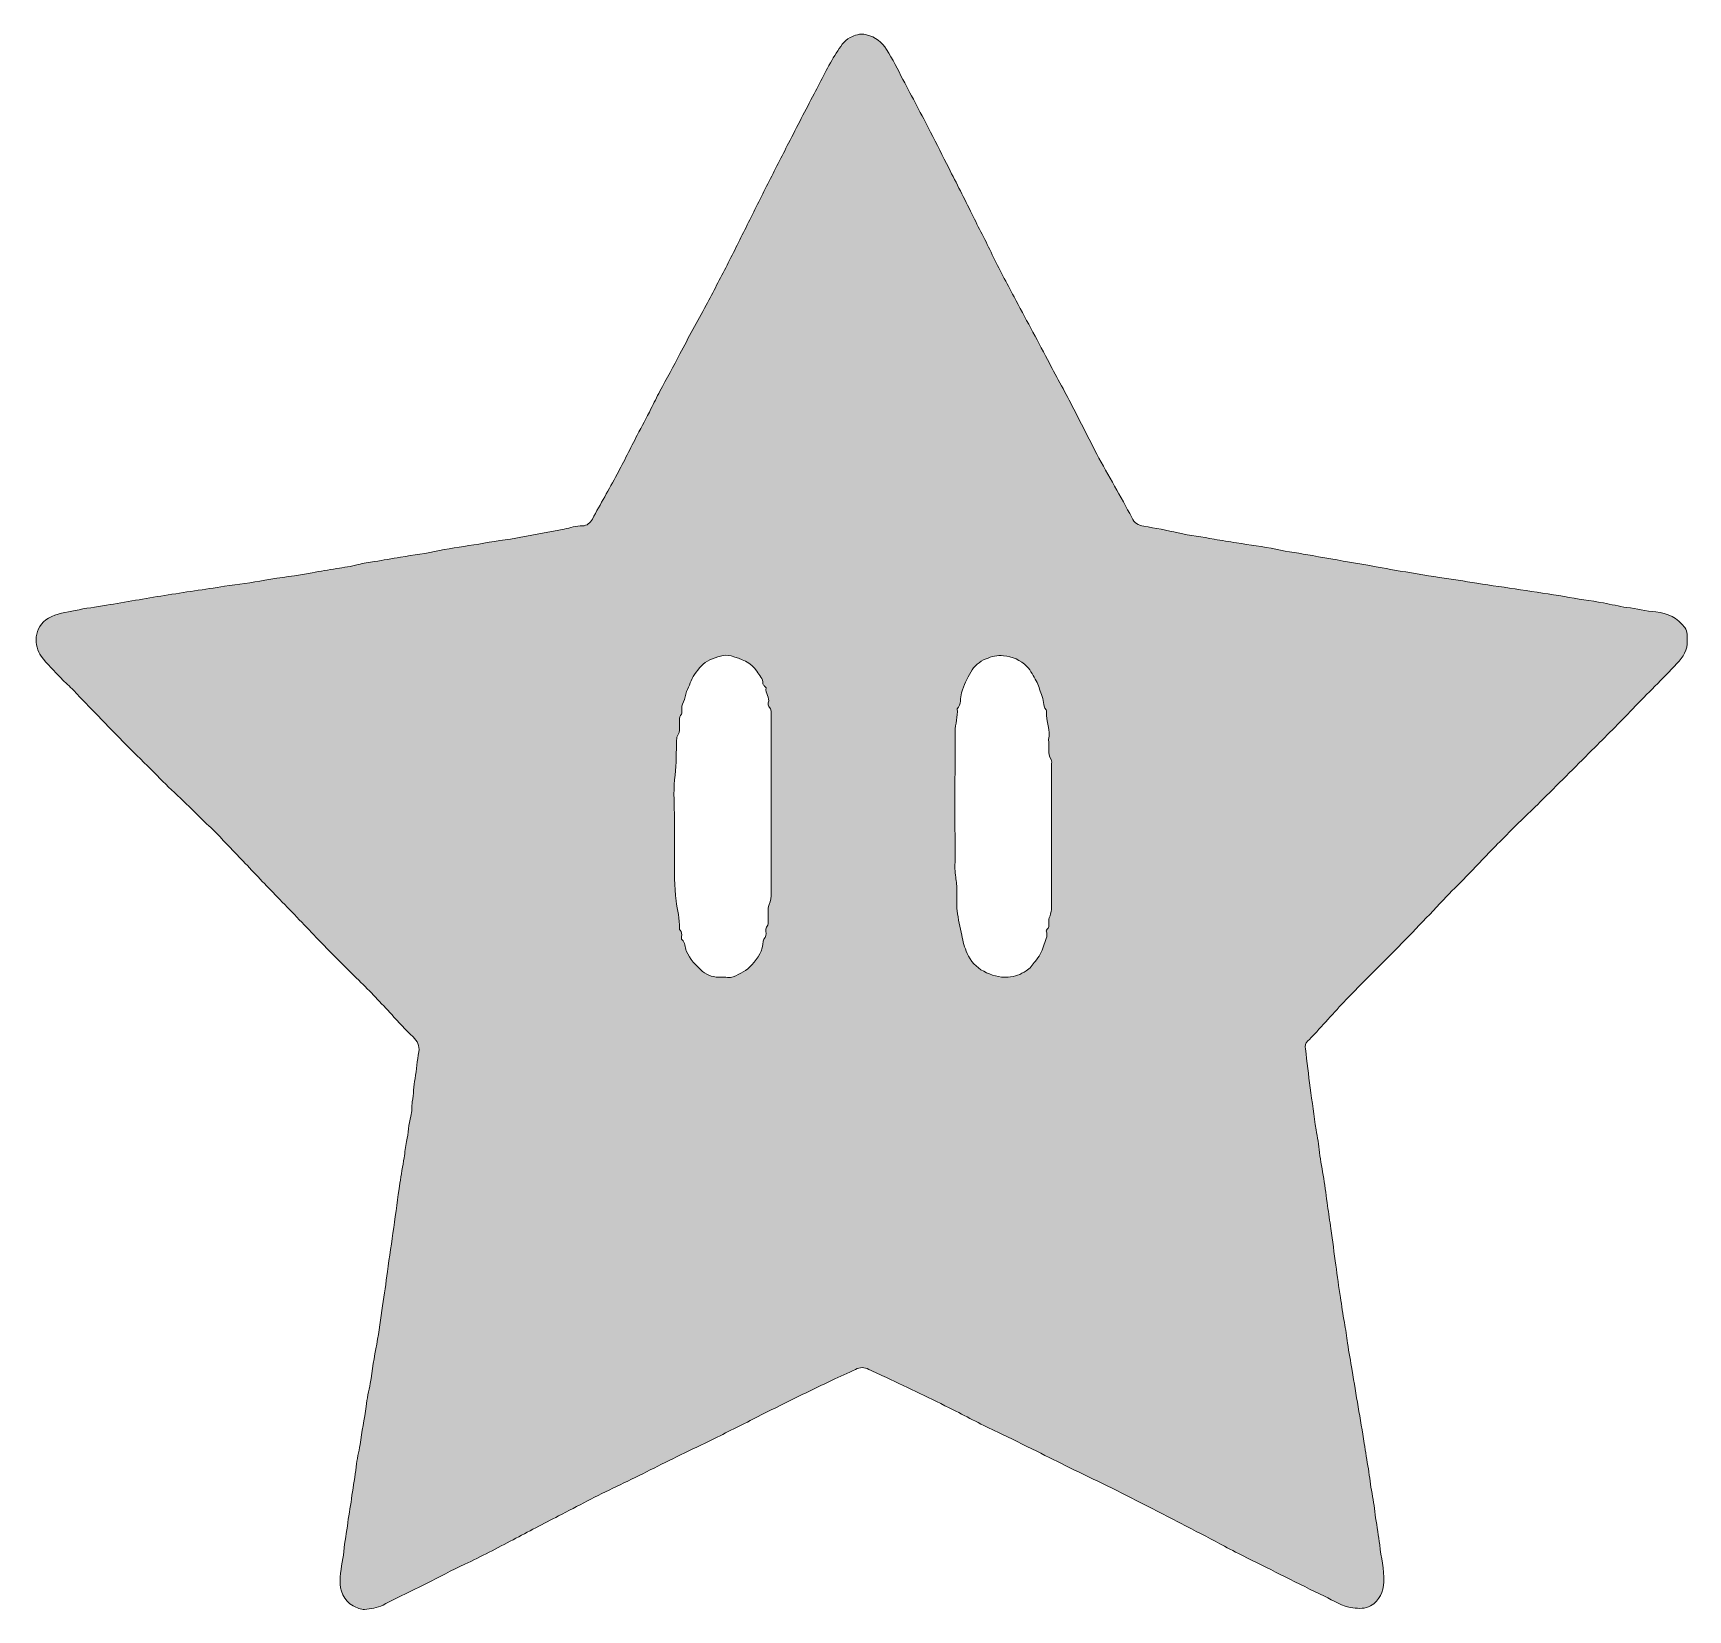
# Model space of a CAD drawing. Header units: inches. Extents: x 2.01 to 6.02, y -5.9 to -2.08.
import ezdxf

# ---------------------------------------------------------------- set-up
doc = ezdxf.new("R2010")
doc.units = ezdxf.units.IN
doc.header["$MEASUREMENT"] = 0
doc.layers.add('Layer 1', color=7, linetype='Continuous', lineweight=0)

msp = doc.modelspace()

# ---------------------------------------------------------------- hatches: boundary and pattern name
at = {"layer": 'Layer 1', "true_color": 0xa0a0a0, "transparency": 33554687}
h = msp.add_hatch(color=253, dxfattribs=at)
h.dxf.hatch_style = 2
edge = h.paths.add_edge_path()
edge.add_spline(control_points=[(3.7988, -3.9529), (3.7988, -3.8811), (3.7988, -3.8092), (3.7988, -3.7374), (3.7988, -3.7291), (3.7993, -3.7206), (3.7932, -3.7137), (3.7911, -3.7113), (3.7906, -3.7077), (3.7916, -3.705), (3.7962, -3.692), (3.783, -3.6816), (3.7864, -3.6687), (3.7867, -3.6676), (3.7841, -3.6657), (3.7827, -3.6643), (3.7811, -3.6627), (3.7787, -3.6616), (3.7788, -3.6588), (3.7791, -3.6462), (3.7696, -3.6375), (3.7638, -3.6285), (3.7498, -3.6069), (3.7257, -3.5979), (3.7021, -3.5912), (3.6843, -3.586), (3.6669, -3.5937), (3.6503, -3.601), (3.6336, -3.6083), (3.6229, -3.6211), (3.6131, -3.636), (3.6045, -3.6492), (3.6001, -3.6637), (3.5937, -3.6776), (3.59, -3.6859), (3.5902, -3.6951), (3.5863, -3.7026), (3.5827, -3.7096), (3.5815, -3.7161), (3.5819, -3.7235), (3.5821, -3.7265), (3.5828, -3.7305), (3.5812, -3.7323), (3.5742, -3.7409), (3.577, -3.7507), (3.5764, -3.7601), (3.576, -3.7673), (3.5785, -3.7751), (3.5735, -3.7815), (3.5701, -3.7858), (3.5697, -3.7905), (3.5695, -3.7955), (3.568, -3.8236), (3.5701, -3.8516), (3.5659, -3.8799), (3.5615, -3.9104), (3.5635, -3.9419), (3.5643, -3.973), (3.5659, -4.0435), (3.5608, -4.114), (3.5684, -4.1846), (3.5708, -4.2069), (3.5779, -4.2287), (3.5763, -4.2514), (3.5762, -4.2529), (3.5769, -4.255), (3.578, -4.2559), (3.5826, -4.2602), (3.582, -4.2654), (3.5817, -4.2708), (3.5815, -4.2734), (3.581, -4.2773), (3.5824, -4.2785), (3.5907, -4.2857), (3.5893, -4.2968), (3.5929, -4.3056), (3.6014, -4.3266), (3.6165, -4.3417), (3.6326, -4.3556), (3.6449, -4.3663), (3.6609, -4.3705), (3.6778, -4.3693), (3.6874, -4.3687), (3.6983, -4.3721), (3.7066, -4.3687), (3.7232, -4.362), (3.7395, -4.3536), (3.752, -4.3396), (3.7667, -4.323), (3.7787, -4.3054), (3.7794, -4.2822), (3.7795, -4.2807), (3.7801, -4.2786), (3.7811, -4.2777), (3.787, -4.2725), (3.7864, -4.2658), (3.786, -4.2591), (3.7857, -4.2555), (3.7851, -4.2512), (3.7875, -4.2484), (3.7924, -4.2426), (3.7912, -4.236), (3.7916, -4.2294), (3.7922, -4.2175), (3.789, -4.2052), (3.7937, -4.1937), (3.7975, -4.1845), (3.7989, -4.1752), (3.7988, -4.1654), (3.7987, -4.0945), (3.7988, -4.0237), (3.7988, -3.9529)], knot_values=[0, 0, 0, 0, 1, 1, 1, 2, 2, 2, 3, 3, 3, 4, 4, 4, 5, 5, 5, 6, 6, 6, 7, 7, 7, 8, 8, 8, 9, 9, 9, 10, 10, 10, 11, 11, 11, 12, 12, 12, 13, 13, 13, 14, 14, 14, 15, 15, 15, 16, 16, 16, 17, 17, 17, 18, 18, 18, 19, 19, 19, 20, 20, 20, 21, 21, 21, 22, 22, 22, 23, 23, 23, 24, 24, 24, 25, 25, 25, 26, 26, 26, 27, 27, 27, 28, 28, 28, 29, 29, 29, 30, 30, 30, 31, 31, 31, 32, 32, 32, 33, 33, 33, 34, 34, 34, 35, 35, 35, 36, 36, 36, 37, 37, 37, 37], degree=3, periodic=0)
edge = h.paths.add_edge_path()
edge.add_spline(control_points=[(4.4708, -3.794), (4.4757, -3.7724), (4.4643, -3.7496), (4.4655, -3.7259), (4.4656, -3.7246), (4.4652, -3.7231), (4.4644, -3.7221), (4.4561, -3.711), (4.4593, -3.6966), (4.4534, -3.6846), (4.4482, -3.6741), (4.4473, -3.6611), (4.4409, -3.6516), (4.4332, -3.6402), (4.4287, -3.6274), (4.4182, -3.6168), (4.4018, -3.6001), (4.3831, -3.5933), (4.3614, -3.5906), (4.3464, -3.5887), (4.3326, -3.5927), (4.3191, -3.5983), (4.3031, -3.6049), (4.2899, -3.6163), (4.282, -3.6304), (4.2734, -3.646), (4.265, -3.6621), (4.2599, -3.6802), (4.2562, -3.6931), (4.2597, -3.7085), (4.2492, -3.7194), (4.2513, -3.7382), (4.2444, -3.7562), (4.2443, -3.7746), (4.2437, -3.8785), (4.2439, -3.9824), (4.244, -4.0864), (4.244, -4.1), (4.2432, -4.1139), (4.2456, -4.1272), (4.2476, -4.1385), (4.2487, -4.1496), (4.2487, -4.1609), (4.2487, -4.177), (4.2475, -4.1932), (4.2492, -4.209), (4.2514, -4.2287), (4.2564, -4.248), (4.2601, -4.2675), (4.2631, -4.283), (4.2673, -4.2977), (4.2734, -4.312), (4.2815, -4.3311), (4.2955, -4.3457), (4.3134, -4.3553), (4.3315, -4.365), (4.351, -4.3711), (4.3726, -4.3696), (4.389, -4.3685), (4.4029, -4.3629), (4.4165, -4.3545), (4.4261, -4.3486), (4.4312, -4.3392), (4.4381, -4.3314), (4.4476, -4.3207), (4.4549, -4.3077), (4.4585, -4.2941), (4.4616, -4.2821), (4.4702, -4.2707), (4.4651, -4.257), (4.4648, -4.2562), (4.466, -4.2544), (4.4669, -4.2536), (4.4717, -4.2497), (4.4715, -4.2445), (4.4714, -4.239), (4.4712, -4.2347), (4.4705, -4.2298), (4.4722, -4.2261), (4.4782, -4.2125), (4.478, -4.1982), (4.478, -4.1839), (4.4781, -4.0743), (4.4781, -3.9647), (4.478, -3.8551), (4.478, -3.8508), (4.4788, -3.8456), (4.4768, -3.8423), (4.4679, -3.8277), (4.4723, -3.8117), (4.4708, -3.794)], knot_values=[0, 0, 0, 0, 1, 1, 1, 2, 2, 2, 3, 3, 3, 4, 4, 4, 5, 5, 5, 6, 6, 6, 7, 7, 7, 8, 8, 8, 9, 9, 9, 10, 10, 10, 11, 11, 11, 12, 12, 12, 13, 13, 13, 14, 14, 14, 15, 15, 15, 16, 16, 16, 17, 17, 17, 18, 18, 18, 19, 19, 19, 20, 20, 20, 21, 21, 21, 22, 22, 22, 23, 23, 23, 24, 24, 24, 25, 25, 25, 26, 26, 26, 27, 27, 27, 28, 28, 28, 29, 29, 29, 30, 30, 30, 30], degree=3, periodic=0)
edge = h.paths.add_edge_path()
edge.add_spline(control_points=[(2.7544, -5.8325), (2.7544, -5.8067), (2.761, -5.7841), (2.7633, -5.761), (2.7656, -5.7375), (2.7701, -5.7143), (2.7731, -5.6909), (2.7759, -5.6689), (2.7804, -5.647), (2.7832, -5.6249), (2.7861, -5.6018), (2.7912, -5.5791), (2.793, -5.5558), (2.7945, -5.5377), (2.8006, -5.5201), (2.8027, -5.502), (2.8064, -5.471), (2.8136, -5.4405), (2.8172, -5.4095), (2.8193, -5.3907), (2.8243, -5.3724), (2.8274, -5.3537), (2.8327, -5.322), (2.8366, -5.2899), (2.843, -5.2584), (2.8493, -5.2277), (2.8527, -5.1966), (2.8575, -5.1658), (2.8618, -5.1383), (2.8653, -5.1105), (2.8689, -5.0829), (2.8737, -5.0473), (2.8794, -5.0119), (2.8844, -4.9764), (2.8895, -4.9406), (2.894, -4.9047), (2.8992, -4.869), (2.9022, -4.8483), (2.9062, -4.8277), (2.9095, -4.8071), (2.9116, -4.7939), (2.912, -4.7805), (2.9152, -4.7676), (2.9202, -4.7474), (2.9199, -4.7263), (2.9258, -4.7062), (2.9291, -4.6952), (2.9272, -4.6829), (2.9292, -4.6715), (2.9326, -4.6528), (2.9326, -4.6337), (2.9359, -4.6151), (2.9397, -4.5936), (2.9411, -4.5717), (2.945, -4.5502), (2.9478, -4.5352), (2.9415, -4.5246), (2.9311, -4.5144), (2.9132, -4.497), (2.8962, -4.4787), (2.8794, -4.4602), (2.8537, -4.4318), (2.8271, -4.4042), (2.7999, -4.3772), (2.7653, -4.3428), (2.7303, -4.3088), (2.6967, -4.2734), (2.6655, -4.2405), (2.6341, -4.2077), (2.6024, -4.1753), (2.5744, -4.1466), (2.5472, -4.1173), (2.5193, -4.0885), (2.4979, -4.0662), (2.477, -4.0434), (2.4554, -4.0214), (2.4428, -4.0086), (2.4293, -3.9965), (2.4166, -3.9837), (2.3798, -3.9466), (2.3406, -3.9118), (2.3044, -3.8742), (2.2824, -3.8514), (2.2588, -3.8302), (2.237, -3.8073), (2.2143, -3.7834), (2.1904, -3.7605), (2.168, -3.7364), (2.1487, -3.7157), (2.128, -3.6964), (2.1091, -3.6752), (2.0996, -3.6646), (2.0879, -3.6559), (2.0783, -3.6452), (2.0625, -3.6274), (2.0447, -3.6115), (2.0304, -3.5921), (2.0122, -3.5676), (2.0107, -3.521), (2.0481, -3.4995), (2.0686, -3.4876), (2.0907, -3.4856), (2.1126, -3.481), (2.1376, -3.4758), (2.163, -3.4726), (2.1882, -3.4684), (2.2351, -3.4605), (2.2819, -3.4522), (2.3288, -3.4447), (2.3773, -3.4369), (2.426, -3.4301), (2.4746, -3.4225), (2.5071, -3.4175), (2.54, -3.4139), (2.5722, -3.4078), (2.6104, -3.4006), (2.6491, -3.3974), (2.6871, -3.3895), (2.7064, -3.3856), (2.7265, -3.383), (2.7461, -3.3795), (2.7632, -3.3764), (2.7807, -3.3745), (2.7978, -3.3699), (2.8106, -3.3664), (2.8245, -3.365), (2.8379, -3.3627), (2.8588, -3.359), (2.8798, -3.3556), (2.9007, -3.352), (2.9321, -3.3468), (2.9638, -3.3426), (2.995, -3.336), (3.0265, -3.3294), (3.0585, -3.3255), (3.0902, -3.32), (3.1242, -3.3141), (3.1585, -3.3096), (3.1925, -3.3037), (3.2274, -3.2976), (3.2623, -3.2904), (3.2972, -3.2837), (3.3118, -3.281), (3.326, -3.2756), (3.3413, -3.2758), (3.3527, -3.276), (3.3601, -3.2692), (3.3655, -3.2594), (3.3853, -3.2232), (3.4058, -3.1875), (3.4253, -3.1511), (3.4422, -3.1198), (3.4578, -3.0878), (3.4742, -3.0561), (3.4852, -3.0349), (3.497, -3.0141), (3.5075, -2.9926), (3.5145, -2.9782), (3.5217, -2.964), (3.5292, -2.9499), (3.5454, -2.9197), (3.562, -2.8898), (3.5776, -2.8594), (3.5981, -2.8197), (3.6197, -2.7808), (3.6409, -2.7416), (3.6583, -2.7094), (3.675, -2.677), (3.6917, -2.6444), (3.7083, -2.612), (3.7245, -2.5792), (3.7408, -2.5466), (3.7574, -2.5134), (3.7739, -2.4802), (3.7906, -2.447), (3.8072, -2.4142), (3.824, -2.3813), (3.8408, -2.3486), (3.8614, -2.3087), (3.8815, -2.2686), (3.903, -2.2292), (3.9209, -2.1963), (3.936, -2.1618), (3.9564, -2.1303), (3.9655, -2.1162), (3.9748, -2.1002), (3.9901, -2.0929), (4.0013, -2.0875), (4.0135, -2.082), (4.0292, -2.086), (4.0516, -2.0916), (4.0673, -2.1038), (4.0784, -2.1217), (4.0929, -2.1452), (4.105, -2.1702), (4.1179, -2.1946), (4.1403, -2.237), (4.1627, -2.2794), (4.1848, -2.322), (4.1997, -2.3508), (4.2141, -2.3799), (4.2288, -2.4089), (4.2475, -2.446), (4.2667, -2.4829), (4.2849, -2.5202), (4.301, -2.5534), (4.3186, -2.5858), (4.3343, -2.6191), (4.3505, -2.6537), (4.3693, -2.687), (4.3869, -2.7209), (4.4135, -2.7719), (4.4416, -2.8221), (4.468, -2.8733), (4.4876, -2.911), (4.5084, -2.9481), (4.528, -2.9858), (4.5482, -3.0245), (4.5675, -3.0637), (4.5876, -3.1024), (4.6012, -3.1286), (4.6162, -3.1541), (4.6306, -3.1799), (4.6446, -3.2051), (4.6591, -3.2302), (4.672, -3.2561), (4.6783, -3.2687), (4.687, -3.2744), (4.7016, -3.2768), (4.7293, -3.2814), (4.7571, -3.2868), (4.7847, -3.2931), (4.8134, -3.2997), (4.843, -3.3027), (4.8721, -3.3084), (4.89, -3.3118), (4.908, -3.3142), (4.926, -3.3172), (4.9578, -3.3225), (4.9899, -3.326), (5.0214, -3.3327), (5.0506, -3.3389), (5.0802, -3.3429), (5.1096, -3.3481), (5.1495, -3.3551), (5.1893, -3.3625), (5.2293, -3.369), (5.2558, -3.3734), (5.2823, -3.3787), (5.3088, -3.3831), (5.3452, -3.3892), (5.3814, -3.396), (5.4179, -3.4011), (5.4481, -3.4054), (5.4783, -3.4098), (5.5084, -3.415), (5.5434, -3.4211), (5.5788, -3.4251), (5.6139, -3.4309), (5.6493, -3.4367), (5.685, -3.4409), (5.7203, -3.4475), (5.7516, -3.4533), (5.7833, -3.4573), (5.8147, -3.4627), (5.8337, -3.4659), (5.8524, -3.4715), (5.8715, -3.4736), (5.895, -3.4762), (5.9178, -3.4829), (5.9414, -3.4847), (5.9704, -3.4869), (5.9941, -3.4986), (6.0118, -3.5225), (6.0192, -3.5325), (6.0171, -3.5437), (6.0178, -3.5542), (6.0193, -3.5766), (6.0075, -3.594), (5.9928, -3.6097), (5.9579, -3.647), (5.921, -3.6823), (5.8859, -3.7193), (5.8534, -3.7534), (5.82, -3.7866), (5.7867, -3.8199), (5.745, -3.8618), (5.7032, -3.9035), (5.6612, -3.9451), (5.6307, -3.9754), (5.5995, -4.0051), (5.5693, -4.0357), (5.54, -4.0653), (5.5116, -4.0959), (5.4825, -4.1258), (5.4642, -4.1447), (5.4449, -4.1627), (5.427, -4.1819), (5.383, -4.2294), (5.3379, -4.2759), (5.2925, -4.322), (5.2627, -4.3522), (5.232, -4.3816), (5.2027, -4.4122), (5.1727, -4.4435), (5.1439, -4.4759), (5.1146, -4.5078), (5.1094, -4.5134), (5.1039, -4.5189), (5.0984, -4.5242), (5.0927, -4.5296), (5.0918, -4.536), (5.0928, -4.5435), (5.0968, -4.5748), (5.1001, -4.6062), (5.1045, -4.6374), (5.1093, -4.6713), (5.1129, -4.7053), (5.1188, -4.7391), (5.1219, -4.7574), (5.1251, -4.7758), (5.127, -4.7943), (5.1291, -4.8154), (5.134, -4.8363), (5.1372, -4.8573), (5.1406, -4.8793), (5.1433, -4.9014), (5.1465, -4.9234), (5.1491, -4.9419), (5.1519, -4.9603), (5.1544, -4.9787), (5.1585, -5.0083), (5.1625, -5.038), (5.1665, -5.0676), (5.1701, -5.0936), (5.1736, -5.1197), (5.1778, -5.1455), (5.1811, -5.1656), (5.1828, -5.1861), (5.1872, -5.2063), (5.1907, -5.2226), (5.1919, -5.2398), (5.1947, -5.2565), (5.1984, -5.2784), (5.2022, -5.3003), (5.2059, -5.3222), (5.2108, -5.3517), (5.2156, -5.3812), (5.2205, -5.4106), (5.2255, -5.4402), (5.2308, -5.4696), (5.2354, -5.4992), (5.2386, -5.5198), (5.2417, -5.5406), (5.2453, -5.5611), (5.2487, -5.5808), (5.2498, -5.6007), (5.2541, -5.6203), (5.2584, -5.6397), (5.2599, -5.6597), (5.2628, -5.6794), (5.2661, -5.7014), (5.2704, -5.7232), (5.2727, -5.7453), (5.2758, -5.775), (5.284, -5.8041), (5.2828, -5.8343), (5.2818, -5.8592), (5.2725, -5.8802), (5.2506, -5.8928), (5.2378, -5.9002), (5.2225, -5.8995), (5.2077, -5.898), (5.1819, -5.8953), (5.1614, -5.8801), (5.139, -5.8695), (5.1069, -5.8542), (5.0753, -5.8382), (5.0435, -5.8224), (5.0125, -5.8071), (4.9816, -5.7916), (4.9508, -5.7761), (4.9327, -5.767), (4.9144, -5.7581), (4.8967, -5.7484), (4.8667, -5.7319), (4.8361, -5.7165), (4.8057, -5.7007), (4.7725, -5.6834), (4.7393, -5.6657), (4.7056, -5.649), (4.6746, -5.6337), (4.644, -5.6174), (4.6129, -5.602), (4.5828, -5.5871), (4.5523, -5.573), (4.5221, -5.5582), (4.4952, -5.5451), (4.4686, -5.5314), (4.4418, -5.5182), (4.4104, -5.5027), (4.3791, -5.487), (4.3474, -5.4722), (4.3109, -5.4552), (4.2755, -5.4361), (4.2395, -5.4179), (4.186, -5.3909), (4.1321, -5.3648), (4.0777, -5.3398), (4.0635, -5.3333), (4.0491, -5.3271), (4.0353, -5.3199), (4.0245, -5.3143), (4.0143, -5.3141), (4.003, -5.32), (3.9844, -5.3296), (3.9649, -5.3373), (3.946, -5.3462), (3.9115, -5.3626), (3.8771, -5.3791), (3.8429, -5.396), (3.8132, -5.4106), (3.7838, -5.4259), (3.7542, -5.4408), (3.7189, -5.4585), (3.6837, -5.4763), (3.6482, -5.4937), (3.6221, -5.5066), (3.5957, -5.5189), (3.5695, -5.5318), (3.5209, -5.5557), (3.4727, -5.5806), (3.4237, -5.6038), (3.3763, -5.6261), (3.3303, -5.651), (3.2838, -5.6749), (3.2469, -5.6939), (3.2102, -5.7134), (3.1734, -5.7326), (3.1346, -5.7527), (3.096, -5.7736), (3.0563, -5.7921), (3.0249, -5.8066), (2.9946, -5.8233), (2.9637, -5.8387), (2.9286, -5.8561), (2.893, -5.8725), (2.8584, -5.8908), (2.8439, -5.8985), (2.8285, -5.8998), (2.8135, -5.9016), (2.8048, -5.9027), (2.7946, -5.8969), (2.786, -5.8925), (2.7641, -5.8814), (2.7526, -5.8531), (2.7544, -5.8325)], knot_values=[0, 0, 0, 0, 1, 1, 1, 2, 2, 2, 3, 3, 3, 4, 4, 4, 5, 5, 5, 6, 6, 6, 7, 7, 7, 8, 8, 8, 9, 9, 9, 10, 10, 10, 11, 11, 11, 12, 12, 12, 13, 13, 13, 14, 14, 14, 15, 15, 15, 16, 16, 16, 17, 17, 17, 18, 18, 18, 19, 19, 19, 20, 20, 20, 21, 21, 21, 22, 22, 22, 23, 23, 23, 24, 24, 24, 25, 25, 25, 26, 26, 26, 27, 27, 27, 28, 28, 28, 29, 29, 29, 30, 30, 30, 31, 31, 31, 32, 32, 32, 33, 33, 33, 34, 34, 34, 35, 35, 35, 36, 36, 36, 37, 37, 37, 38, 38, 38, 39, 39, 39, 40, 40, 40, 41, 41, 41, 42, 42, 42, 43, 43, 43, 44, 44, 44, 45, 45, 45, 46, 46, 46, 47, 47, 47, 48, 48, 48, 49, 49, 49, 50, 50, 50, 51, 51, 51, 52, 52, 52, 53, 53, 53, 54, 54, 54, 55, 55, 55, 56, 56, 56, 57, 57, 57, 58, 58, 58, 59, 59, 59, 60, 60, 60, 61, 61, 61, 62, 62, 62, 63, 63, 63, 64, 64, 64, 65, 65, 65, 66, 66, 66, 67, 67, 67, 68, 68, 68, 69, 69, 69, 70, 70, 70, 71, 71, 71, 72, 72, 72, 73, 73, 73, 74, 74, 74, 75, 75, 75, 76, 76, 76, 77, 77, 77, 78, 78, 78, 79, 79, 79, 80, 80, 80, 81, 81, 81, 82, 82, 82, 83, 83, 83, 84, 84, 84, 85, 85, 85, 86, 86, 86, 87, 87, 87, 88, 88, 88, 89, 89, 89, 90, 90, 90, 91, 91, 91, 92, 92, 92, 93, 93, 93, 94, 94, 94, 95, 95, 95, 96, 96, 96, 97, 97, 97, 98, 98, 98, 99, 99, 99, 100, 100, 100, 101, 101, 101, 102, 102, 102, 103, 103, 103, 104, 104, 104, 105, 105, 105, 106, 106, 106, 107, 107, 107, 108, 108, 108, 109, 109, 109, 110, 110, 110, 111, 111, 111, 112, 112, 112, 113, 113, 113, 114, 114, 114, 115, 115, 115, 116, 116, 116, 117, 117, 117, 118, 118, 118, 119, 119, 119, 120, 120, 120, 121, 121, 121, 122, 122, 122, 123, 123, 123, 124, 124, 124, 125, 125, 125, 126, 126, 126, 127, 127, 127, 128, 128, 128, 129, 129, 129, 130, 130, 130, 131, 131, 131, 132, 132, 132, 133, 133, 133, 134, 134, 134, 135, 135, 135, 136, 136, 136, 137, 137, 137, 138, 138, 138, 139, 139, 139, 140, 140, 140, 141, 141, 141, 142, 142, 142, 143, 143, 143, 144, 144, 144, 145, 145, 145, 146, 146, 146, 147, 147, 147, 148, 148, 148, 149, 149, 149, 150, 150, 150, 151, 151, 151, 152, 152, 152, 152], degree=3, periodic=0)

# ---------------------------------------------------------------- linework, layer by layer
at = {"layer": 'Layer 1'}
for points, knots in [([(2.7544, -5.8325), (2.7544, -5.8067), (2.761, -5.7841), (2.7633, -5.761), (2.7656, -5.7375), (2.7701, -5.7143), (2.7731, -5.6909), (2.7759, -5.6689), (2.7804, -5.647), (2.7832, -5.6249), (2.7861, -5.6018), (2.7912, -5.5791), (2.793, -5.5558), (2.7945, -5.5377), (2.8006, -5.5201), (2.8027, -5.502), (2.8064, -5.471), (2.8136, -5.4405), (2.8172, -5.4095), (2.8193, -5.3907), (2.8243, -5.3724), (2.8274, -5.3537), (2.8327, -5.322), (2.8366, -5.2899), (2.843, -5.2584), (2.8493, -5.2277), (2.8527, -5.1966), (2.8575, -5.1658), (2.8618, -5.1383), (2.8653, -5.1105), (2.8689, -5.0829), (2.8737, -5.0473), (2.8794, -5.0119), (2.8844, -4.9764), (2.8895, -4.9406), (2.894, -4.9047), (2.8992, -4.869), (2.9022, -4.8483), (2.9062, -4.8277), (2.9095, -4.8071), (2.9116, -4.7939), (2.912, -4.7805), (2.9152, -4.7676), (2.9202, -4.7474), (2.9199, -4.7263), (2.9258, -4.7062), (2.9291, -4.6952), (2.9272, -4.6829), (2.9292, -4.6715), (2.9326, -4.6528), (2.9326, -4.6337), (2.9359, -4.6151), (2.9397, -4.5936), (2.9411, -4.5717), (2.945, -4.5502), (2.9478, -4.5352), (2.9415, -4.5246), (2.9311, -4.5144), (2.9132, -4.497), (2.8962, -4.4787), (2.8794, -4.4602), (2.8537, -4.4318), (2.8271, -4.4042), (2.7999, -4.3772), (2.7653, -4.3428), (2.7303, -4.3088), (2.6967, -4.2734), (2.6655, -4.2405), (2.6341, -4.2077), (2.6024, -4.1753), (2.5744, -4.1466), (2.5472, -4.1173), (2.5193, -4.0885), (2.4979, -4.0662), (2.477, -4.0434), (2.4554, -4.0214), (2.4428, -4.0086), (2.4293, -3.9965), (2.4166, -3.9837), (2.3798, -3.9466), (2.3406, -3.9118), (2.3044, -3.8742), (2.2824, -3.8514), (2.2588, -3.8302), (2.237, -3.8073), (2.2143, -3.7834), (2.1904, -3.7605), (2.168, -3.7364), (2.1487, -3.7157), (2.128, -3.6964), (2.1091, -3.6752), (2.0996, -3.6646), (2.0879, -3.6559), (2.0783, -3.6452), (2.0625, -3.6274), (2.0447, -3.6115), (2.0304, -3.5921), (2.0122, -3.5676), (2.0107, -3.521), (2.0481, -3.4995), (2.0686, -3.4876), (2.0907, -3.4856), (2.1126, -3.481), (2.1376, -3.4758), (2.163, -3.4726), (2.1882, -3.4684), (2.2351, -3.4605), (2.2819, -3.4522), (2.3288, -3.4447), (2.3773, -3.4369), (2.426, -3.4301), (2.4746, -3.4225), (2.5071, -3.4175), (2.54, -3.4139), (2.5722, -3.4078), (2.6104, -3.4006), (2.6491, -3.3974), (2.6871, -3.3895), (2.7064, -3.3856), (2.7265, -3.383), (2.7461, -3.3795), (2.7632, -3.3764), (2.7807, -3.3745), (2.7978, -3.3699), (2.8106, -3.3664), (2.8245, -3.365), (2.8379, -3.3627), (2.8588, -3.359), (2.8798, -3.3556), (2.9007, -3.352), (2.9321, -3.3468), (2.9638, -3.3426), (2.995, -3.336), (3.0265, -3.3294), (3.0585, -3.3255), (3.0902, -3.32), (3.1242, -3.3141), (3.1585, -3.3096), (3.1925, -3.3037), (3.2274, -3.2976), (3.2623, -3.2904), (3.2972, -3.2837), (3.3118, -3.281), (3.326, -3.2756), (3.3413, -3.2758), (3.3527, -3.276), (3.3601, -3.2692), (3.3655, -3.2594), (3.3853, -3.2232), (3.4058, -3.1875), (3.4253, -3.1511), (3.4422, -3.1198), (3.4578, -3.0878), (3.4742, -3.0561), (3.4852, -3.0349), (3.497, -3.0141), (3.5075, -2.9926), (3.5145, -2.9782), (3.5217, -2.964), (3.5292, -2.9499), (3.5454, -2.9197), (3.562, -2.8898), (3.5776, -2.8594), (3.5981, -2.8197), (3.6197, -2.7808), (3.6409, -2.7416), (3.6583, -2.7094), (3.675, -2.677), (3.6917, -2.6444), (3.7083, -2.612), (3.7245, -2.5792), (3.7408, -2.5466), (3.7574, -2.5134), (3.7739, -2.4802), (3.7906, -2.447), (3.8072, -2.4142), (3.824, -2.3813), (3.8408, -2.3486), (3.8614, -2.3087), (3.8815, -2.2686), (3.903, -2.2292), (3.9209, -2.1963), (3.936, -2.1618), (3.9564, -2.1303), (3.9655, -2.1162), (3.9748, -2.1002), (3.9901, -2.0929), (4.0013, -2.0875), (4.0135, -2.082), (4.0292, -2.086), (4.0516, -2.0916), (4.0673, -2.1038), (4.0784, -2.1217), (4.0929, -2.1452), (4.105, -2.1702), (4.1179, -2.1946), (4.1403, -2.237), (4.1627, -2.2794), (4.1848, -2.322), (4.1997, -2.3508), (4.2141, -2.3799), (4.2288, -2.4089), (4.2475, -2.446), (4.2667, -2.4829), (4.2849, -2.5202), (4.301, -2.5534), (4.3186, -2.5858), (4.3343, -2.6191), (4.3505, -2.6537), (4.3693, -2.687), (4.3869, -2.7209), (4.4135, -2.7719), (4.4416, -2.8221), (4.468, -2.8733), (4.4876, -2.911), (4.5084, -2.9481), (4.528, -2.9858), (4.5482, -3.0245), (4.5675, -3.0637), (4.5876, -3.1024), (4.6012, -3.1286), (4.6162, -3.1541), (4.6306, -3.1799), (4.6446, -3.2051), (4.6591, -3.2302), (4.672, -3.2561), (4.6783, -3.2687), (4.687, -3.2744), (4.7016, -3.2768), (4.7293, -3.2814), (4.7571, -3.2868), (4.7847, -3.2931), (4.8134, -3.2997), (4.843, -3.3027), (4.8721, -3.3084), (4.89, -3.3118), (4.908, -3.3142), (4.926, -3.3172), (4.9578, -3.3225), (4.9899, -3.326), (5.0214, -3.3327), (5.0506, -3.3389), (5.0802, -3.3429), (5.1096, -3.3481), (5.1495, -3.3551), (5.1893, -3.3625), (5.2293, -3.369), (5.2558, -3.3734), (5.2823, -3.3787), (5.3088, -3.3831), (5.3452, -3.3892), (5.3814, -3.396), (5.4179, -3.4011), (5.4481, -3.4054), (5.4783, -3.4098), (5.5084, -3.415), (5.5434, -3.4211), (5.5788, -3.4251), (5.6139, -3.4309), (5.6493, -3.4367), (5.685, -3.4409), (5.7203, -3.4475), (5.7516, -3.4533), (5.7833, -3.4573), (5.8147, -3.4627), (5.8337, -3.4659), (5.8524, -3.4715), (5.8715, -3.4736), (5.895, -3.4762), (5.9178, -3.4829), (5.9414, -3.4847), (5.9704, -3.4869), (5.9941, -3.4986), (6.0118, -3.5225), (6.0192, -3.5325), (6.0171, -3.5437), (6.0178, -3.5542), (6.0193, -3.5766), (6.0075, -3.594), (5.9928, -3.6097), (5.9579, -3.647), (5.921, -3.6823), (5.8859, -3.7193), (5.8534, -3.7534), (5.82, -3.7866), (5.7867, -3.8199), (5.745, -3.8618), (5.7032, -3.9035), (5.6612, -3.9451), (5.6307, -3.9754), (5.5995, -4.0051), (5.5693, -4.0357), (5.54, -4.0653), (5.5116, -4.0959), (5.4825, -4.1258), (5.4642, -4.1447), (5.4449, -4.1627), (5.427, -4.1819), (5.383, -4.2294), (5.3379, -4.2759), (5.2925, -4.322), (5.2627, -4.3522), (5.232, -4.3816), (5.2027, -4.4122), (5.1727, -4.4435), (5.1439, -4.4759), (5.1146, -4.5078), (5.1094, -4.5134), (5.1039, -4.5189), (5.0984, -4.5242), (5.0927, -4.5296), (5.0918, -4.536), (5.0928, -4.5435), (5.0968, -4.5748), (5.1001, -4.6062), (5.1045, -4.6374), (5.1093, -4.6713), (5.1129, -4.7053), (5.1188, -4.7391), (5.1219, -4.7574), (5.1251, -4.7758), (5.127, -4.7943), (5.1291, -4.8154), (5.134, -4.8363), (5.1372, -4.8573), (5.1406, -4.8793), (5.1433, -4.9014), (5.1465, -4.9234), (5.1491, -4.9419), (5.1519, -4.9603), (5.1544, -4.9787), (5.1585, -5.0083), (5.1625, -5.038), (5.1665, -5.0676), (5.1701, -5.0936), (5.1736, -5.1197), (5.1778, -5.1455), (5.1811, -5.1656), (5.1828, -5.1861), (5.1872, -5.2063), (5.1907, -5.2226), (5.1919, -5.2398), (5.1947, -5.2565), (5.1984, -5.2784), (5.2022, -5.3003), (5.2059, -5.3222), (5.2108, -5.3517), (5.2156, -5.3812), (5.2205, -5.4106), (5.2255, -5.4402), (5.2308, -5.4696), (5.2354, -5.4992), (5.2386, -5.5198), (5.2417, -5.5406), (5.2453, -5.5611), (5.2487, -5.5808), (5.2498, -5.6007), (5.2541, -5.6203), (5.2584, -5.6397), (5.2599, -5.6597), (5.2628, -5.6794), (5.2661, -5.7014), (5.2704, -5.7232), (5.2727, -5.7453), (5.2758, -5.775), (5.284, -5.8041), (5.2828, -5.8343), (5.2818, -5.8592), (5.2725, -5.8802), (5.2506, -5.8928), (5.2378, -5.9002), (5.2225, -5.8995), (5.2077, -5.898), (5.1819, -5.8953), (5.1614, -5.8801), (5.139, -5.8695), (5.1069, -5.8542), (5.0753, -5.8382), (5.0435, -5.8224), (5.0125, -5.8071), (4.9816, -5.7916), (4.9508, -5.7761), (4.9327, -5.767), (4.9144, -5.7581), (4.8967, -5.7484), (4.8667, -5.7319), (4.8361, -5.7165), (4.8057, -5.7007), (4.7725, -5.6834), (4.7393, -5.6657), (4.7056, -5.649), (4.6746, -5.6337), (4.644, -5.6174), (4.6129, -5.602), (4.5828, -5.5871), (4.5523, -5.573), (4.5221, -5.5582), (4.4952, -5.5451), (4.4686, -5.5314), (4.4418, -5.5182), (4.4104, -5.5027), (4.3791, -5.487), (4.3474, -5.4722), (4.3109, -5.4552), (4.2755, -5.4361), (4.2395, -5.4179), (4.186, -5.3909), (4.1321, -5.3648), (4.0777, -5.3398), (4.0635, -5.3333), (4.0491, -5.3271), (4.0353, -5.3199), (4.0245, -5.3143), (4.0143, -5.3141), (4.003, -5.32), (3.9844, -5.3296), (3.9649, -5.3373), (3.946, -5.3462), (3.9115, -5.3626), (3.8771, -5.3791), (3.8429, -5.396), (3.8132, -5.4106), (3.7838, -5.4259), (3.7542, -5.4408), (3.7189, -5.4585), (3.6837, -5.4763), (3.6482, -5.4937), (3.6221, -5.5066), (3.5957, -5.5189), (3.5695, -5.5318), (3.5209, -5.5557), (3.4727, -5.5806), (3.4237, -5.6038), (3.3763, -5.6261), (3.3303, -5.651), (3.2838, -5.6749), (3.2469, -5.6939), (3.2102, -5.7134), (3.1734, -5.7326), (3.1346, -5.7527), (3.096, -5.7736), (3.0563, -5.7921), (3.0249, -5.8066), (2.9946, -5.8233), (2.9637, -5.8387), (2.9286, -5.8561), (2.893, -5.8725), (2.8584, -5.8908), (2.8439, -5.8985), (2.8285, -5.8998), (2.8135, -5.9016), (2.8048, -5.9027), (2.7946, -5.8969), (2.786, -5.8925), (2.7641, -5.8814), (2.7526, -5.8531), (2.7544, -5.8325)], [0, 0, 0, 0, 1, 1, 1, 2, 2, 2, 3, 3, 3, 4, 4, 4, 5, 5, 5, 6, 6, 6, 7, 7, 7, 8, 8, 8, 9, 9, 9, 10, 10, 10, 11, 11, 11, 12, 12, 12, 13, 13, 13, 14, 14, 14, 15, 15, 15, 16, 16, 16, 17, 17, 17, 18, 18, 18, 19, 19, 19, 20, 20, 20, 21, 21, 21, 22, 22, 22, 23, 23, 23, 24, 24, 24, 25, 25, 25, 26, 26, 26, 27, 27, 27, 28, 28, 28, 29, 29, 29, 30, 30, 30, 31, 31, 31, 32, 32, 32, 33, 33, 33, 34, 34, 34, 35, 35, 35, 36, 36, 36, 37, 37, 37, 38, 38, 38, 39, 39, 39, 40, 40, 40, 41, 41, 41, 42, 42, 42, 43, 43, 43, 44, 44, 44, 45, 45, 45, 46, 46, 46, 47, 47, 47, 48, 48, 48, 49, 49, 49, 50, 50, 50, 51, 51, 51, 52, 52, 52, 53, 53, 53, 54, 54, 54, 55, 55, 55, 56, 56, 56, 57, 57, 57, 58, 58, 58, 59, 59, 59, 60, 60, 60, 61, 61, 61, 62, 62, 62, 63, 63, 63, 64, 64, 64, 65, 65, 65, 66, 66, 66, 67, 67, 67, 68, 68, 68, 69, 69, 69, 70, 70, 70, 71, 71, 71, 72, 72, 72, 73, 73, 73, 74, 74, 74, 75, 75, 75, 76, 76, 76, 77, 77, 77, 78, 78, 78, 79, 79, 79, 80, 80, 80, 81, 81, 81, 82, 82, 82, 83, 83, 83, 84, 84, 84, 85, 85, 85, 86, 86, 86, 87, 87, 87, 88, 88, 88, 89, 89, 89, 90, 90, 90, 91, 91, 91, 92, 92, 92, 93, 93, 93, 94, 94, 94, 95, 95, 95, 96, 96, 96, 97, 97, 97, 98, 98, 98, 99, 99, 99, 100, 100, 100, 101, 101, 101, 102, 102, 102, 103, 103, 103, 104, 104, 104, 105, 105, 105, 106, 106, 106, 107, 107, 107, 108, 108, 108, 109, 109, 109, 110, 110, 110, 111, 111, 111, 112, 112, 112, 113, 113, 113, 114, 114, 114, 115, 115, 115, 116, 116, 116, 117, 117, 117, 118, 118, 118, 119, 119, 119, 120, 120, 120, 121, 121, 121, 122, 122, 122, 123, 123, 123, 124, 124, 124, 125, 125, 125, 126, 126, 126, 127, 127, 127, 128, 128, 128, 129, 129, 129, 130, 130, 130, 131, 131, 131, 132, 132, 132, 133, 133, 133, 134, 134, 134, 135, 135, 135, 136, 136, 136, 137, 137, 137, 138, 138, 138, 139, 139, 139, 140, 140, 140, 141, 141, 141, 142, 142, 142, 143, 143, 143, 144, 144, 144, 145, 145, 145, 146, 146, 146, 147, 147, 147, 148, 148, 148, 149, 149, 149, 150, 150, 150, 151, 151, 151, 152, 152, 152, 152]), ([(3.7988, -3.9529), (3.7988, -3.8811), (3.7988, -3.8092), (3.7988, -3.7374), (3.7988, -3.7291), (3.7993, -3.7206), (3.7932, -3.7137), (3.7911, -3.7113), (3.7906, -3.7077), (3.7916, -3.705), (3.7962, -3.692), (3.783, -3.6816), (3.7864, -3.6687), (3.7867, -3.6676), (3.7841, -3.6657), (3.7827, -3.6643), (3.7811, -3.6627), (3.7787, -3.6616), (3.7788, -3.6588), (3.7791, -3.6462), (3.7696, -3.6375), (3.7638, -3.6285), (3.7498, -3.6069), (3.7257, -3.5979), (3.7021, -3.5912), (3.6843, -3.586), (3.6669, -3.5937), (3.6503, -3.601), (3.6336, -3.6083), (3.6229, -3.6211), (3.6131, -3.636), (3.6045, -3.6492), (3.6001, -3.6637), (3.5937, -3.6776), (3.59, -3.6859), (3.5902, -3.6951), (3.5863, -3.7026), (3.5827, -3.7096), (3.5815, -3.7161), (3.5819, -3.7235), (3.5821, -3.7265), (3.5828, -3.7305), (3.5812, -3.7323), (3.5742, -3.7409), (3.577, -3.7507), (3.5764, -3.7601), (3.576, -3.7673), (3.5785, -3.7751), (3.5735, -3.7815), (3.5701, -3.7858), (3.5697, -3.7905), (3.5695, -3.7955), (3.568, -3.8236), (3.5701, -3.8516), (3.5659, -3.8799), (3.5615, -3.9104), (3.5635, -3.9419), (3.5643, -3.973), (3.5659, -4.0435), (3.5608, -4.114), (3.5684, -4.1846), (3.5708, -4.2069), (3.5779, -4.2287), (3.5763, -4.2514), (3.5762, -4.2529), (3.5769, -4.255), (3.578, -4.2559), (3.5826, -4.2602), (3.582, -4.2654), (3.5817, -4.2708), (3.5815, -4.2734), (3.581, -4.2773), (3.5824, -4.2785), (3.5907, -4.2857), (3.5893, -4.2968), (3.5929, -4.3056), (3.6014, -4.3266), (3.6165, -4.3417), (3.6326, -4.3556), (3.6449, -4.3663), (3.6609, -4.3705), (3.6778, -4.3693), (3.6874, -4.3687), (3.6983, -4.3721), (3.7066, -4.3687), (3.7232, -4.362), (3.7395, -4.3536), (3.752, -4.3396), (3.7667, -4.323), (3.7787, -4.3054), (3.7794, -4.2822), (3.7795, -4.2807), (3.7801, -4.2786), (3.7811, -4.2777), (3.787, -4.2725), (3.7864, -4.2658), (3.786, -4.2591), (3.7857, -4.2555), (3.7851, -4.2512), (3.7875, -4.2484), (3.7924, -4.2426), (3.7912, -4.236), (3.7916, -4.2294), (3.7922, -4.2175), (3.789, -4.2052), (3.7937, -4.1937), (3.7975, -4.1845), (3.7989, -4.1752), (3.7988, -4.1654), (3.7987, -4.0945), (3.7988, -4.0237), (3.7988, -3.9529)], [0, 0, 0, 0, 1, 1, 1, 2, 2, 2, 3, 3, 3, 4, 4, 4, 5, 5, 5, 6, 6, 6, 7, 7, 7, 8, 8, 8, 9, 9, 9, 10, 10, 10, 11, 11, 11, 12, 12, 12, 13, 13, 13, 14, 14, 14, 15, 15, 15, 16, 16, 16, 17, 17, 17, 18, 18, 18, 19, 19, 19, 20, 20, 20, 21, 21, 21, 22, 22, 22, 23, 23, 23, 24, 24, 24, 25, 25, 25, 26, 26, 26, 27, 27, 27, 28, 28, 28, 29, 29, 29, 30, 30, 30, 31, 31, 31, 32, 32, 32, 33, 33, 33, 34, 34, 34, 35, 35, 35, 36, 36, 36, 37, 37, 37, 37]), ([(4.4708, -3.794), (4.4757, -3.7724), (4.4643, -3.7496), (4.4655, -3.7259), (4.4656, -3.7246), (4.4652, -3.7231), (4.4644, -3.7221), (4.4561, -3.711), (4.4593, -3.6966), (4.4534, -3.6846), (4.4482, -3.6741), (4.4473, -3.6611), (4.4409, -3.6516), (4.4332, -3.6402), (4.4287, -3.6274), (4.4182, -3.6168), (4.4018, -3.6001), (4.3831, -3.5933), (4.3614, -3.5906), (4.3464, -3.5887), (4.3326, -3.5927), (4.3191, -3.5983), (4.3031, -3.6049), (4.2899, -3.6163), (4.282, -3.6304), (4.2734, -3.646), (4.265, -3.6621), (4.2599, -3.6802), (4.2562, -3.6931), (4.2597, -3.7085), (4.2492, -3.7194), (4.2513, -3.7382), (4.2444, -3.7562), (4.2443, -3.7746), (4.2437, -3.8785), (4.2439, -3.9824), (4.244, -4.0864), (4.244, -4.1), (4.2432, -4.1139), (4.2456, -4.1272), (4.2476, -4.1385), (4.2487, -4.1496), (4.2487, -4.1609), (4.2487, -4.177), (4.2475, -4.1932), (4.2492, -4.209), (4.2514, -4.2287), (4.2564, -4.248), (4.2601, -4.2675), (4.2631, -4.283), (4.2673, -4.2977), (4.2734, -4.312), (4.2815, -4.3311), (4.2955, -4.3457), (4.3134, -4.3553), (4.3315, -4.365), (4.351, -4.3711), (4.3726, -4.3696), (4.389, -4.3685), (4.4029, -4.3629), (4.4165, -4.3545), (4.4261, -4.3486), (4.4312, -4.3392), (4.4381, -4.3314), (4.4476, -4.3207), (4.4549, -4.3077), (4.4585, -4.2941), (4.4616, -4.2821), (4.4702, -4.2707), (4.4651, -4.257), (4.4648, -4.2562), (4.466, -4.2544), (4.4669, -4.2536), (4.4717, -4.2497), (4.4715, -4.2445), (4.4714, -4.239), (4.4712, -4.2347), (4.4705, -4.2298), (4.4722, -4.2261), (4.4782, -4.2125), (4.478, -4.1982), (4.478, -4.1839), (4.4781, -4.0743), (4.4781, -3.9647), (4.478, -3.8551), (4.478, -3.8508), (4.4788, -3.8456), (4.4768, -3.8423), (4.4679, -3.8277), (4.4723, -3.8117), (4.4708, -3.794)], [0, 0, 0, 0, 1, 1, 1, 2, 2, 2, 3, 3, 3, 4, 4, 4, 5, 5, 5, 6, 6, 6, 7, 7, 7, 8, 8, 8, 9, 9, 9, 10, 10, 10, 11, 11, 11, 12, 12, 12, 13, 13, 13, 14, 14, 14, 15, 15, 15, 16, 16, 16, 17, 17, 17, 18, 18, 18, 19, 19, 19, 20, 20, 20, 21, 21, 21, 22, 22, 22, 23, 23, 23, 24, 24, 24, 25, 25, 25, 26, 26, 26, 27, 27, 27, 28, 28, 28, 29, 29, 29, 30, 30, 30, 30])]:
    msp.add_open_spline(points, degree=3, knots=knots, dxfattribs=at)

doc.saveas('drawing.dxf')
